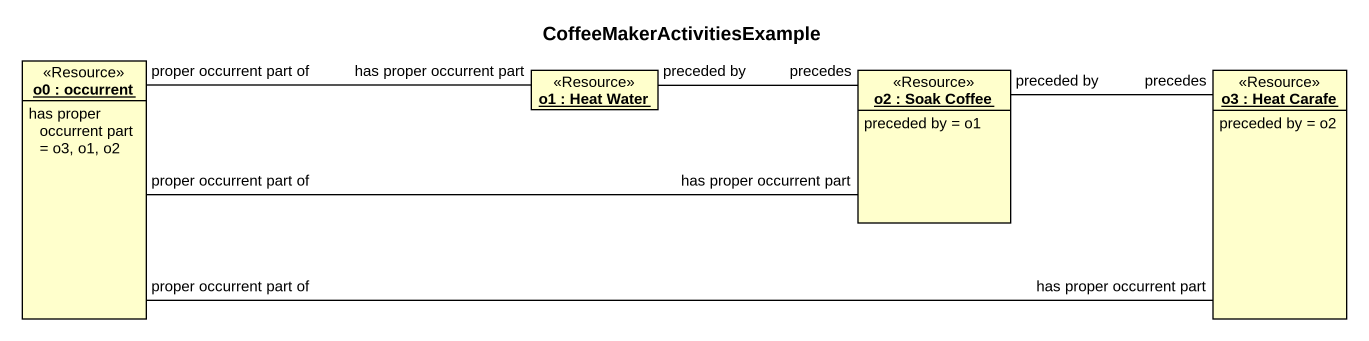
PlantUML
@startuml
title CoffeeMakerActivitiesExample
hide circle
hide empty members
object "o0 : occurrent" as o0 <<Resource>> {
  has proper occurrent part = o3, o1, o2
}
object "o1 : Heat Water" as o1 <<Resource>>
object "o2 : Soak Coffee" as o2 <<Resource>> {
  preceded by = o1
}
object "o3 : Heat Carafe" as o3 <<Resource>> {
  preceded by = o2
}
o1 -left- o0 : has proper occurrent part\nproper occurrent part of
o1 -right- o2 : preceded by\nprecedes
o2 -left- o0 : has proper occurrent part\nproper occurrent part of
o2 -right- o3 : preceded by\nprecedes
o3 -left- o0 : has proper occurrent part\nproper occurrent part of
@enduml
